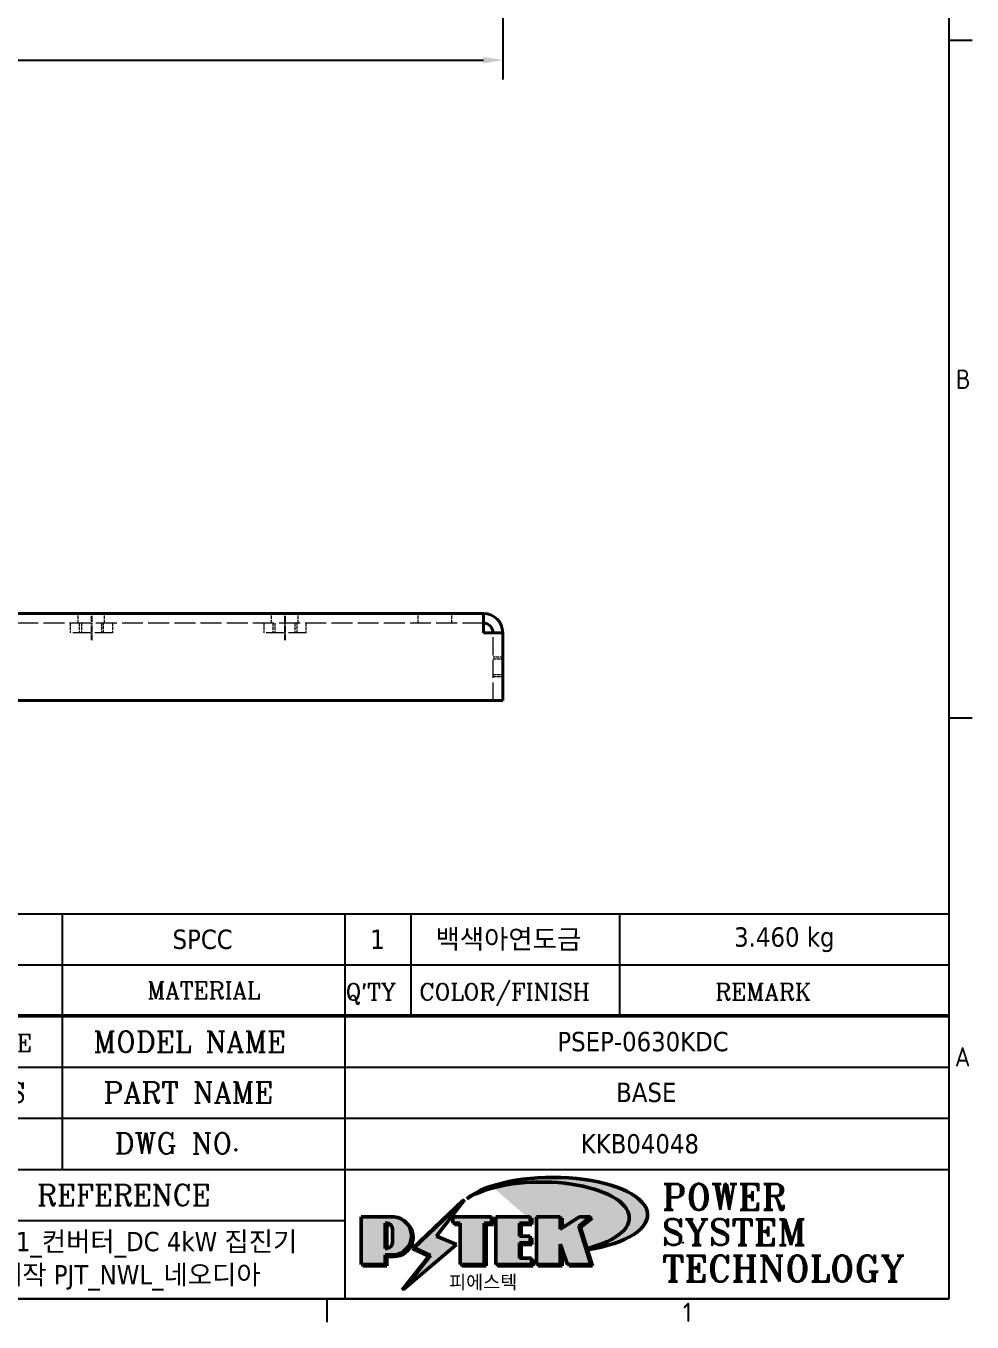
# Model space of a CAD drawing. Header units: millimetres. Extents: x 0 to 1188, y 0 to 840.
# Drawn here: x 977.3 to 1172.8, y 15.2 to 282.9 of the extents above; entities that cross this region are included whole.
import ezdxf
from ezdxf.enums import TextEntityAlignment as Align

# ---------------------------------------------------------------- set-up
doc = ezdxf.new("R2010")
doc.units = ezdxf.units.MM
doc.header["$LTSCALE"] = 2
doc.linetypes.add('CHAIN', pattern=[0.35429999999999995, 0.2362, -0.0295, 0.0591, -0.0295])
doc.linetypes.add('DASHED', pattern=[0.2067, 0.1654, -0.0413])
doc.layers.get('0').update_dxf_attribs({"color": 3, "lineweight": 25})
for name, color, linetype, lineweight in [('가려진 것(ISO)', 2, 'DASHED', 18), ('가시적인 것(ISO)', 3, 'Continuous', 40), ('경계(ISO)', 7, 'Continuous', 25), ('제목(ISO)', 5, 'Continuous', 50), ('중심선(ISO)', 1, 'Continuous', 25), ('치수(ISO)', 2, 'Continuous', 25), ('해치(ISO)', 7, 'Continuous', 18)]:
    doc.layers.add(name, color=color, linetype=linetype, lineweight=lineweight)
doc.styles.add('HAN_291', font='')
doc.styles.add('HAN_370', font='', dxfattribs={"width": 2})
doc.styles.add('RC_284', font='ROMANC.shx')
doc.styles.add('RC_287', font='ROMANC.shx')
doc.styles.add('RC_292', font='ROMANC.shx')
doc.styles.add('ROMANT_294', font='romant.shx')
doc.styles.add('문자 텍스트_PSTEK_POSCO', font='isocp.shx')
doc.styles.add('치수 텍스트_PSTEK_POSCO', font='isocp.shx')
doc.styles.add('텍스트 스타일198', font='tahoma.ttf')
doc.styles.add('텍스트 스타일333', font='ROMANC.shx', dxfattribs={"width": 0.800000011920929})
doc.styles.get('HAN_291').set_extended_font_data('GulimChe')
doc.styles.get('HAN_370').set_extended_font_data('GulimChe')
doc.dimstyles.new('치수_PSTEK_POSCO', dxfattribs={"dimscale": 2, "dimtxt": 3, "dimasz": 2, "dimexe": 2, "dimexo": 2.5, "dimgap": 1, "dimtad": 1, "dimrnd": 1e-08, "dimdsep": 46, "dimtxsty": '치수 텍스트_PSTEK_POSCO', "dimcen": 0.09, "dimdle": 10, "dimclrd": 7, "dimclre": 7, "dimclrt": 2, "dimadec": 1, "dimazin": 2, "dimtfac": 1, "dimtmove": 0, "dimatfit": 3, "dimfxl": 0, "dimtolj": 1, "dimlwd": -1, "dimlwe": -1, "dimarcsym": 0})

# ---------------------------------------------------------------- blocks, each defined once
blk = doc.blocks.new('경계 Default Border')
at = {"layer": '경계(ISO)'}
for p, q in [((584.0000152587891, 140), (586.3999938964844, 140)), ((584.0000152587891, 70), (586.3999938964844, 70)), ((519.7499847412109, 10), (519.7499847412109, 7.599999904632568))]:
    blk.add_line(p, q, dxfattribs=at)
at = {"layer": '경계(ISO)', "flags": 128}
blk.add_lwpolyline([(10, 10), (10, 410), (584.0000152587891, 410), (584.0000152587891, 10), (10, 10)], dxfattribs=at)
at = {"layer": '경계(ISO)', "color": 2, "char_height": 2.000000029802322, "attachment_point": 7, "style": '문자 텍스트_PSTEK_POSCO'}
for s, insert in [('B', (584.718846771929, 103.9809296629392)), ('A', (584.6096005397006, 33.99523240455892)), ('1', (556.5323774223158, 7.599999970197677))]:
    blk.add_mtext(s, dxfattribs=dict(at, insert=insert))
blk = doc.blocks.new('제목 블록 PSTEK')
for color, points in [(252, [(317.2195697678507, 17.0593801673321), (322.0326348870767, 21.62682475217465), (322.2781991042243, 21.94392121864296), (317.0471853425802, 16.97985676345368), (318.7512090904202, 16.1899260703855), (316.0018030350395, 12.71868385740789), (316.3356552234328, 13.00206718743325), (318.9235935156908, 16.2694494742633)]), (5, [(321.6183518841322, 17.4193704504104), (319.5281351041078, 18.24969419629727), (322.4505835294948, 22.02344462252142), (317.2195697678507, 17.0593801673321), (318.9235935156908, 16.2694494742633), (316.1741874603099, 12.79820726128571)]), (1, [(324.4839107253602, 19.60711530335299), (325.2419748254881, 19.60711530335299), (325.2419748254881, 20.25857663940324), (321.2266040451076, 20.25857663940324), (321.2266040451076, 19.60711530335299), (321.9846681452406, 19.60711530335299), (321.9846681452406, 15.3430047401139), (324.4839107253602, 15.3430047401139)]), (252, [(324.6615819988275, 19.45905590879572), (325.4196460989604, 19.45905590879572), (325.4196460989604, 20.11051724484596), (325.2419748254881, 20.11051724484596), (325.2419748254881, 19.60711530335299), (324.4839107253602, 19.60711530335299), (324.4839107253602, 15.3430047401139), (322.1623394187076, 15.3430047401139), (322.1623394187076, 15.19494534555726), (324.6615819988275, 15.19494534555726)]), (1, [(329.2277337269622, 20.25857663940324), (325.65654113025, 20.25857663940324), (325.65654113025, 15.3430047401139), (329.3580259941756, 15.3430047401139), (329.3580259941756, 15.9944660761648), (328.1137701654877, 15.9944660761648), (328.1137701654877, 17.56360607323003), (329.2277337269622, 17.56360607323003), (329.2277337269622, 18.25543873810179), (328.1137701654877, 18.25543873810179), (328.1137701654877, 19.60711530335299), (329.2277337269622, 19.60711530335299)]), (252, [(328.2914414389548, 19.45905590879572), (329.4054050004294, 19.45905590879572), (329.4054050004294, 20.11051724484596), (329.2277337269622, 20.11051724484596), (329.2277337269622, 19.60711530335299), (328.1137701654877, 19.60711530335299), (328.1137701654877, 18.25543873810179), (328.2914414389548, 18.25543873810179)]), (1, [(332.3312149849806, 20.25857663940324), (329.8592894925411, 20.25857663940324), (329.8592894925411, 15.3430047401139), (332.3312149849806, 15.3430047401139), (332.3312149849806, 17.4318630164523), (333.0701931098801, 15.3430047401139), (335.4855464857051, 15.3430047401139), (334.2514536401189, 19.30614745124769), (335.4379594596742, 20.25857663940324), (334.3071782107978, 20.25857663940324), (332.3312149849806, 18.99741471888304)]), (252, [(332.5088862584528, 20.1105172448466), (332.3312149849806, 20.1105172448466), (332.3312149849806, 18.99741471888368), (332.5088862584528, 19.11081371413894)]), (252, [(335.6156307331414, 20.11051724484596), (335.2535118015555, 20.11051724484596), (334.2514536401189, 19.30614745124769), (335.4855464857051, 15.3430047401139), (333.1954852176545, 15.3430047401139), (333.2478643833523, 15.19494534555726), (335.6632177591723, 15.19494534555726), (334.4291249135862, 19.15808805669106)]), (252, [(321.9846681452406, 19.60711530335299), (321.4042753185749, 19.60711530335299), (321.4042753185749, 19.45905590879572), (321.9846681452406, 19.45905590879572)]), (252, [(328.2914414389548, 17.41554667867274), (329.4054050004294, 17.41554667867274), (329.4054050004294, 18.10737934354514), (329.2277337269622, 18.10737934354514), (329.2277337269622, 17.56360607323003), (328.1137701654877, 17.56360607323003), (328.1137701654877, 15.9944660761648), (328.2914414389548, 15.9944660761648)]), (252, [(332.5088862584528, 16.92964231796647), (332.3312149849806, 17.43186301645164), (332.3312149849806, 15.3430047401139), (330.0369607660135, 15.3430047401139), (330.0369607660135, 15.19494534555726), (332.5088862584528, 15.19494534555726)]), (252, [(329.5356972676428, 15.8464066816075), (329.3580259941756, 15.8464066816075), (329.3580259941756, 15.3430047401139), (325.8342124037171, 15.3430047401139), (325.8342124037171, 15.19494534555726), (329.5356972676428, 15.19494534555726)])]:
    blk.add_hatch(color=color).paths.add_polyline_path(points)
h = blk.add_hatch(color=1)
edge = h.paths.add_edge_path(flags=0)
edge.add_line((314.2242174273352, 19.60711530335299), (314.2242174273352, 17.00126995915134))
edge.add_line((314.2242174273352, 17.00126995915134), (314.3485873187598, 17.00126995915134))
edge.add_arc((314.3485873187598, 17.6527312952023), 0.6514613360509371, 270, 360)
edge.add_line((315.0000486548106, 17.6527312952023), (315.0000486548106, 18.95565396730211))
edge.add_arc((314.3485873187598, 18.95565396730212), 0.6514613360508712, 0, 90)
edge.add_line((314.3485873187598, 19.60711530335299), (314.2242174273352, 19.60711530335299))
edge = h.paths.add_edge_path()
edge.add_arc((314.9847713324306, 18.28938669179658), 1.969189947606664, 269.9999999999959, 450)
edge.add_line((314.9847713324306, 20.25857663940318), (311.7664314776902, 20.25857663940324))
edge.add_line((311.7664314776902, 20.25857663940324), (311.7664314776902, 15.3430047401139))
edge.add_line((311.7664314776902, 15.3430047401139), (314.2242174273352, 15.3430047401139))
edge.add_line((314.2242174273352, 15.3430047401139), (314.2242174273352, 16.32019674418991))
edge.add_line((314.2242174273352, 16.32019674418991), (314.9847713324307, 16.32019674418991))
h = blk.add_hatch(color=252)
edge = h.paths.add_edge_path()
edge.add_arc((314.9847713324309, 18.28938669179657), 1.969189947606666, 270, 406.8278729790604)
edge.add_arc((315.1624426058984, 18.1413272972396), 1.969189947606962, -90, 53.560984836317004, ccw=False)
edge.add_line((315.1624426058984, 16.17213734963263), (314.4018887008024, 16.17213734963263))
edge.add_line((314.4018887008024, 16.17213734963263), (314.4018887008024, 15.19494534555726))
edge.add_line((314.4018887008024, 15.19494534555726), (311.9441027511573, 15.19494534555726))
edge.add_line((311.9441027511573, 15.19494534555726), (311.9441027511573, 15.3430047401139))
edge.add_line((311.9441027511573, 15.3430047401139), (314.2242174273352, 15.3430047401139))
edge.add_line((314.2242174273352, 15.3430047401139), (314.2242174273352, 16.32019674418991))
edge.add_line((314.2242174273352, 16.32019674418991), (314.9847713324309, 16.32019674418991))
h = blk.add_hatch(color=252)
edge = h.paths.add_edge_path()
edge.add_line((314.4018887008024, 19.45905590879572), (314.5262585922315, 19.45905590879572))
edge.add_arc((314.5262585922314, 18.80759457274939), 0.6514613360463194, 60.4189348879147, 90.00000000000318, ccw=False)
edge.add_arc((314.3485873187602, 18.95565396730057), 0.6514613360524251, 39.96992292766206, 90.00000000009999)
edge.add_line((314.3485873187591, 19.60711530335307), (314.2242174273352, 19.60711530335298))
edge.add_line((314.2242174273352, 19.60711530335299), (314.2242174273352, 17.00126995915134))
edge.add_line((314.2242174273352, 17.00126995915134), (314.3485873187591, 17.00126995915134))
edge.add_arc((314.3485873187568, 17.652731295233), 0.6514613360816299, 270.0000000002, 274.6930825552478)
edge.add_line((314.4018887008024, 17.0034541317032), (314.4018887008024, 19.45905590879572))
at = {"layer": '해치(ISO)', "true_color": 0x27d1fc}
h = blk.add_hatch(color=140, dxfattribs=at)
edge = h.paths.add_edge_path()
edge.add_ellipse((330.3660919371412, 20.15576403068321), major_axis=(9.100907360794343, 0), ratio=0.4069904968023172, start_angle=301.3098473703837, end_angle=507.7436900681698)
edge.add_ellipse((331.5340919371412, 20.4634168429492), major_axis=(-9.82350664112931, 0), ratio=0.3942600559756514, start_angle=111.51207141178469, end_angle=334.47025347086895, ccw=False)
edge.add_line((335.1363447531188, 16.8601935978785), (335.0955236905705, 16.99119398620872))
at = {"color": 180}
for p, q in [((182.475792979055, 11.79100474011392), (182.4757929790549, 51.56524660363496)), ((182.4757929790549, 51.56524660363496), (372.4757929537551, 51.56524660363496)), ((189.2651435055721, 51.56524660363496), (189.2651435055722, 41.00524660363494)), ((215.2152739891528, 41.00524660363494), (215.2152739891528, 51.56524660363496)), ((280.8758854511282, 51.56524660363496), (280.8758854511282, 41.00524660363494)), ((310.0881549537552, 51.56524660363496), (310.0881549537553, 41.00524660363494)), ((316.9044520275131, 51.56524660363496), (316.9044520275127, 41.00524660363494)), ((338.4566026226726, 51.56524660363496), (338.4566026226727, 41.00524660363494)), ((372.4757929537551, 51.56524660363496), (372.4757929537551, 11.79100474011389)), ((182.475792979055, 46.2852466036349), (372.4757929537551, 46.28524660363492)), ((182.475792979055, 41.00524660363493), (206.451475290024, 41.00524660363493)), ((222.9401812389276, 11.79100474011392), (222.9401812389276, 41.00524660363494)), ((239.4288871878316, 11.79100474011392), (239.4288871878316, 41.00524660363494)), ((255.9175931367356, 11.79100474011392), (255.9175931367356, 41.00524660363494)), ((268.6918866058747, 41.00524660363494), (268.6918866058747, 30.44524660363498)), ((280.8758854511282, 41.00524660363494), (280.8758854511282, 25.16524660363502)), ((310.088154953755, 41.00524660363494), (310.088154953755, 11.79100474011392)), ((182.475792979055, 35.72524660363497), (206.451475290024, 35.72524660363497)), ((198.8621818849491, 12.02524660363491), (198.8621818849491, 35.72524660363497)), ((206.451475290024, 35.72524660363497), (372.4757929537551, 35.72524660363497)), ((182.475792979055, 31.77524660363492), (206.451475290024, 31.77524660363492)), ((255.917593136736, 30.44524660363498), (372.4757929537552, 30.44524660363501)), ((182.475792979055, 27.82524660363487), (206.451475290024, 27.82524660363487)), ((255.9175931367359, 25.16524660363502), (372.4757929537552, 25.165246603635)), ((268.6918866058744, 25.16524660363502), (268.6918866058744, 11.79100474011392)), ((182.475792979055, 23.87524660363505), (206.451475290024, 23.87524660363505)), ((182.475792979055, 19.92524660363478), (206.451475290024, 19.92524660363478)), ((255.9175931367359, 19.88524660363481), (310.0881549537553, 19.88524660363481)), ((206.451475290024, 16.74100474011396), (255.9175931367359, 16.74100474011396)), ((182.475792979055, 15.97524660363496), (206.451475290024, 15.97524660363496)), ((182.475792979055, 11.79100474011392), (372.4757929537551, 11.79100474011389))]:
    blk.add_line(p, q, dxfattribs=at)
at = {"color": 7, "lineweight": 50}
for p, q in [((206.4514752900237, 11.79100474011392), (206.4514752900237, 41.00524660363494)), ((206.451475290024, 41.00524660363494), (372.4757929537551, 41.00524660363496))]:
    blk.add_line(p, q, dxfattribs=at)
at = {"color": 7}
for p, q in [((322.2781991042243, 21.94392121864296), (317.0471853425802, 16.97985676345368)), ((322.4505835294948, 22.02344462252142), (317.2195697678507, 17.0593801673321)), ((317.2195697678507, 17.0593801673321), (322.0326348870767, 21.62682475217465)), ((319.5281351041078, 18.24969419629727), (322.4505835294948, 22.02344462252142)), ((322.0326348870767, 21.62682475217465), (322.2781991042243, 21.94392121864296)), ((311.7664314776902, 20.25900474011391), (311.7664314776902, 15.34300474011391)), ((314.9847713324309, 20.25857663940324), (311.7664314776902, 20.25857663940324)), ((314.9847713324309, 20.25857663940324), (311.7664314776902, 20.25857663940324)), ((311.7664314776902, 20.25857663940324), (311.7664314776902, 15.3430047401139)), ((325.2419748254881, 20.25857663940324), (321.2266040451076, 20.25857663940324)), ((321.2266040451076, 20.25857663940324), (321.2266040451076, 19.60711530335299)), ((325.2419748254881, 20.25857663940324), (321.2266040451076, 20.25857663940324)), ((321.2266040451076, 20.25857663940324), (321.2266040451076, 19.60711530335299)), ((325.2419748254881, 19.60711530335299), (325.2419748254881, 20.25857663940324)), ((325.2419748254881, 19.60711530335299), (325.2419748254881, 20.25857663940324)), ((325.4196460989604, 20.11051724484596), (325.2419748254881, 20.11051724484596)), ((325.2419748254881, 20.11051724484596), (325.2419748254881, 19.60711530335299)), ((325.4196460989604, 19.45905590879572), (325.4196460989604, 20.11051724484596)), ((329.2277337269622, 20.25857663940324), (325.65654113025, 20.25857663940324)), ((325.65654113025, 20.25857663940324), (325.65654113025, 15.3430047401139)), ((325.65654113025, 20.25857663940324), (325.65654113025, 15.3430047401139)), ((329.2277337269622, 20.25857663940324), (325.65654113025, 20.25857663940324)), ((329.2277337269622, 19.60711530335299), (329.2277337269622, 20.25857663940324)), ((329.2277337269622, 19.60711530335299), (329.2277337269622, 20.25857663940324)), ((329.4054050004294, 20.11051724484596), (329.2277337269622, 20.11051724484596)), ((329.2277337269622, 20.11051724484596), (329.2277337269622, 19.60711530335299)), ((329.4054050004294, 19.45905590879572), (329.4054050004294, 20.11051724484596)), ((332.3312149849806, 20.25857663940324), (329.8592894925411, 20.25857663940324)), ((329.8592894925411, 20.25857663940324), (329.8592894925411, 15.3430047401139)), ((329.8592894925411, 20.25857663940324), (329.8592894925411, 15.3430047401139)), ((332.3312149849806, 20.25857663940324), (329.8592894925411, 20.25857663940324)), ((334.3071782107978, 20.25857663940324), (332.3312149849806, 18.99741471888304)), ((332.3312149849806, 18.99741471888304), (332.3312149849806, 20.25857663940324)), ((334.3071782107978, 20.25857663940324), (332.3312149849806, 18.99741471888304)), ((332.3312149849806, 18.99741471888304), (332.3312149849806, 20.25857663940324)), ((332.5088862584528, 20.1105172448466), (332.3312149849806, 20.1105172448466)), ((332.3312149849806, 20.1105172448466), (332.3312149849806, 18.99741471888368)), ((332.5088862584528, 19.11081371413894), (332.5088862584528, 20.1105172448466)), ((334.2514536401189, 19.30614745124769), (335.4379594596742, 20.25857663940324)), ((334.2514536401189, 19.30614745124769), (335.4379594596742, 20.25857663940324)), ((335.2535118015555, 20.11051724484596), (334.2514536401189, 19.30614745124769)), ((335.4379594596742, 20.25857663940324), (334.3071782107978, 20.25857663940324)), ((335.4379594596742, 20.25857663940324), (334.3071782107978, 20.25857663940324)), ((334.4291249135862, 19.15808805669104), (335.6156307331414, 20.11051724484596)), ((335.6156307331414, 20.11051724484596), (335.2535118015555, 20.11051724484596)), ((314.2242174273352, 17.00126995915134), (314.2242174273352, 19.60711530335299)), ((314.2242174273352, 19.60711530335299), (314.3485873187591, 19.60711530335299)), ((314.3485873187591, 19.60711530335299), (314.2242174273352, 19.60711530335299)), ((314.2242174273352, 19.60711530335299), (314.2242174273352, 17.00126995915134)), ((314.2242174273352, 17.00126995915134), (314.2242174273352, 19.60711530335299)), ((314.2242174273352, 19.60711530335299), (314.3485873187591, 19.60711530335299)), ((314.4018887008024, 19.45905590879572), (314.5262585922314, 19.45905590879572)), ((314.4018887008024, 17.0034541317032), (314.4018887008024, 19.45905590879572)), ((315.0000486548106, 18.95565396730275), (315.0000486548106, 17.65273129520161)), ((315.0000486548106, 18.95565396730275), (315.0000486548106, 17.65273129520161)), ((321.2266040451076, 19.60711530335299), (321.9846681452406, 19.60711530335299)), ((321.2266040451076, 19.60711530335299), (321.9846681452406, 19.60711530335299)), ((321.4042753185749, 19.60711530335299), (321.4042753185749, 19.45905590879572)), ((321.9846681452406, 19.60711530335299), (321.4042753185749, 19.60711530335299)), ((321.4042753185749, 19.45905590879572), (321.9846681452406, 19.45905590879572)), ((321.9846681452406, 19.60711530335299), (321.9846681452406, 15.3430047401139)), ((321.9846681452406, 19.45905590879572), (321.9846681452406, 19.60711530335299)), ((321.9846681452406, 19.60711530335299), (321.9846681452406, 15.3430047401139)), ((324.4839107253602, 19.60711530335299), (325.2419748254881, 19.60711530335299)), ((324.4839107253602, 15.3430047401139), (324.4839107253602, 19.60711530335299)), ((325.2419748254881, 19.60711530335299), (324.4839107253602, 19.60711530335299)), ((324.4839107253602, 19.60711530335299), (324.4839107253602, 15.3430047401139)), ((324.4839107253602, 19.60711530335299), (325.2419748254881, 19.60711530335299)), ((324.4839107253602, 15.3430047401139), (324.4839107253602, 19.60711530335299)), ((324.6615819988275, 19.45905590879572), (325.4196460989604, 19.45905590879572)), ((324.6615819988275, 15.19494534555726), (324.6615819988275, 19.45905590879572)), ((328.1137701654877, 18.25543873810179), (328.1137701654877, 19.60711530335299)), ((328.1137701654877, 19.60711530335299), (329.2277337269622, 19.60711530335299)), ((329.2277337269622, 19.60711530335299), (328.1137701654877, 19.60711530335299)), ((328.1137701654877, 19.60711530335299), (328.1137701654877, 18.25543873810179)), ((328.1137701654877, 18.25543873810179), (328.1137701654877, 19.60711530335299)), ((328.1137701654877, 19.60711530335299), (329.2277337269622, 19.60711530335299)), ((328.2914414389548, 18.25543873810179), (328.2914414389548, 19.45905590879572)), ((328.2914414389548, 19.45905590879572), (329.4054050004294, 19.45905590879572)), ((332.3312149849806, 18.99741471888368), (332.5088862584528, 19.11081371413894)), ((335.4855464857051, 15.3430047401139), (334.2514536401189, 19.30614745124769)), ((334.2514536401189, 19.30614745124769), (335.4855464857051, 15.3430047401139)), ((335.4855464857051, 15.3430047401139), (334.2514536401189, 19.30614745124769)), ((335.6632177591723, 15.19494534555726), (334.4291249135862, 19.15808805669104)), ((316.1741874603099, 12.79820726128571), (321.6183518841322, 17.4193704504104)), ((321.6183518841322, 17.4193704504104), (319.5281351041078, 18.24969419629727)), ((329.2277337269622, 18.25543873810179), (328.1137701654877, 18.25543873810179)), ((328.1137701654877, 18.25543873810179), (328.2914414389548, 18.25543873810179)), ((329.2277337269622, 18.25543873810179), (328.1137701654877, 18.25543873810179)), ((328.1137701654877, 17.56360607323003), (329.2277337269622, 17.56360607323003)), ((328.1137701654877, 15.9944660761648), (328.1137701654877, 17.56360607323003)), ((329.2277337269622, 17.56360607323003), (328.1137701654877, 17.56360607323003)), ((328.1137701654877, 17.56360607323003), (328.1137701654877, 15.9944660761648)), ((328.1137701654877, 17.56360607323003), (329.2277337269622, 17.56360607323003)), ((328.1137701654877, 15.9944660761648), (328.1137701654877, 17.56360607323003)), ((328.2914414389548, 15.9944660761648), (328.2914414389548, 17.41554667867274)), ((328.2914414389548, 17.41554667867274), (329.4054050004294, 17.41554667867274)), ((329.2277337269622, 17.56360607323003), (329.2277337269622, 18.25543873810179)), ((329.2277337269622, 17.56360607323003), (329.2277337269622, 18.25543873810179)), ((329.4054050004294, 18.10737934354514), (329.2277337269622, 18.10737934354514)), ((329.2277337269622, 18.10737934354514), (329.2277337269622, 17.56360607323003)), ((329.4054050004294, 17.41554667867274), (329.4054050004294, 18.10737934354514)), ((332.3312149849806, 17.4318630164523), (333.0701931098801, 15.3430047401139)), ((332.3312149849806, 15.3430047401139), (332.3312149849806, 17.4318630164523)), ((332.5088862584528, 16.92964231796647), (332.3312149849806, 17.43186301645164)), ((332.3312149849806, 17.43186301645164), (332.3312149849806, 15.3430047401139)), ((332.3312149849806, 17.4318630164523), (333.0701931098801, 15.3430047401139)), ((332.3312149849806, 15.3430047401139), (332.3312149849806, 17.4318630164523)), ((345.0447381189468, 17.50375595811051), (344.9867755289346, 17.689895936919)), ((314.3485873187591, 17.00126995915134), (314.2242174273352, 17.00126995915134)), ((314.2242174273352, 17.00126995915134), (314.3485873187591, 17.00126995915134)), ((314.3485873187591, 17.00126995915134), (314.2242174273352, 17.00126995915134)), ((314.2242174273352, 16.32019674418991), (314.9847713324309, 16.32019674418991)), ((314.2242174273352, 15.3430047401139), (314.2242174273352, 16.32019674418991)), ((314.9847713324309, 16.32019674418991), (314.2242174273352, 16.32019674418991)), ((314.2242174273352, 16.32019674418991), (314.2242174273352, 15.3430047401139)), ((314.2242174273352, 16.32019674418991), (314.9847713324309, 16.32019674418991)), ((314.2242174273352, 15.3430047401139), (314.2242174273352, 16.32019674418991)), ((314.4018887008024, 16.17213734963263), (315.162442605898, 16.17213734963263)), ((314.4018887008024, 15.19494534555726), (314.4018887008024, 16.17213734963263)), ((318.7512090904202, 16.1899260703855), (316.0018030350395, 12.71868385740789)), ((318.9235935156908, 16.2694494742633), (316.1741874603099, 12.79820726128571)), ((316.3356552234328, 13.00206718743325), (318.9235935156908, 16.2694494742633)), ((317.0471853425802, 16.97985676345368), (318.7512090904202, 16.1899260703855)), ((318.9235935156908, 16.2694494742633), (317.2195697678507, 17.0593801673321)), ((317.2195697678507, 17.0593801673321), (318.9235935156908, 16.2694494742633)), ((332.5088862584528, 15.19494534555726), (332.5088862584528, 16.92964231796647)), ((311.7664314776902, 15.3430047401139), (314.2242174273352, 15.3430047401139)), ((311.7664314776902, 15.3430047401139), (314.2242174273352, 15.3430047401139)), ((314.2242174273352, 15.3430047401139), (311.9441027511573, 15.3430047401139)), ((311.9441027511573, 15.3430047401139), (311.9441027511573, 15.19494534555726)), ((311.9441027511573, 15.19494534555726), (314.4018887008024, 15.19494534555726)), ((321.9846681452406, 15.3430047401139), (324.4839107253602, 15.3430047401139)), ((321.9846681452406, 15.3430047401139), (324.4839107253602, 15.3430047401139)), ((324.4839107253602, 15.3430047401139), (322.1623394187076, 15.3430047401139)), ((322.1623394187076, 15.3430047401139), (322.1623394187076, 15.19494534555726)), ((322.1623394187076, 15.19494534555726), (324.6615819988275, 15.19494534555726)), ((325.65654113025, 15.3430047401139), (329.3580259941756, 15.3430047401139)), ((325.65654113025, 15.3430047401139), (329.3580259941756, 15.3430047401139)), ((329.3580259941756, 15.3430047401139), (325.8342124037171, 15.3430047401139)), ((325.8342124037171, 15.3430047401139), (325.8342124037171, 15.19494534555726)), ((325.8342124037171, 15.19494534555726), (329.5356972676428, 15.19494534555726)), ((329.3580259941756, 15.9944660761648), (328.1137701654877, 15.9944660761648)), ((328.1137701654877, 15.9944660761648), (328.2914414389548, 15.9944660761648)), ((329.3580259941756, 15.9944660761648), (328.1137701654877, 15.9944660761648)), ((329.3580259941756, 15.3430047401139), (329.3580259941756, 15.9944660761648)), ((329.3580259941756, 15.3430047401139), (329.3580259941756, 15.9944660761648)), ((329.5356972676428, 15.8464066816075), (329.3580259941756, 15.8464066816075)), ((329.3580259941756, 15.8464066816075), (329.3580259941756, 15.3430047401139)), ((329.5356972676428, 15.19494534555726), (329.5356972676428, 15.8464066816075)), ((329.8592894925411, 15.3430047401139), (332.3312149849806, 15.3430047401139)), ((329.8592894925411, 15.3430047401139), (332.3312149849806, 15.3430047401139)), ((332.3312149849806, 15.3430047401139), (330.0369607660135, 15.3430047401139)), ((330.0369607660135, 15.3430047401139), (330.0369607660135, 15.19494534555726)), ((330.0369607660135, 15.19494534555726), (332.5088862584528, 15.19494534555726)), ((333.0701931098801, 15.3430047401139), (335.4855464857051, 15.3430047401139)), ((333.0701931098801, 15.3430047401139), (335.4855464857051, 15.3430047401139)), ((335.4855464857051, 15.3430047401139), (333.1954852176545, 15.3430047401139)), ((333.1954852176545, 15.3430047401139), (333.2478643833523, 15.19494534555726)), ((333.2478643833523, 15.19494534555726), (335.6632177591723, 15.19494534555726)), ((316.0018030350395, 12.71868385740789), (316.3356552234328, 13.00206718743325))]:
    blk.add_line(p, q, dxfattribs=at)
at = {"color": 5}
for p, q in [((322.4505835294948, 22.02344462252142), (317.2195697678507, 17.0593801673321)), ((319.5281351041078, 18.24969419629727), (322.4505835294948, 22.02344462252142)), ((316.1741874603099, 12.79820726128571), (321.6183518841322, 17.4193704504104)), ((321.6183518841322, 17.4193704504104), (319.5281351041078, 18.24969419629727)), ((318.9235935156908, 16.2694494742633), (316.1741874603099, 12.79820726128571)), ((317.2195697678507, 17.0593801673321), (318.9235935156908, 16.2694494742633))]:
    blk.add_line(p, q, dxfattribs=at)
at = {"color": 1}
for p, q in [((314.9847713324309, 20.25857663940324), (311.7664314776902, 20.25857663940324)), ((311.7664314776902, 20.25857663940324), (311.7664314776902, 15.3430047401139)), ((325.2419748254881, 20.25857663940324), (321.2266040451076, 20.25857663940324)), ((321.2266040451076, 20.25857663940324), (321.2266040451076, 19.60711530335299)), ((325.2419748254881, 19.60711530335299), (325.2419748254881, 20.25857663940324)), ((329.2277337269622, 20.25857663940324), (325.65654113025, 20.25857663940324)), ((325.65654113025, 20.25857663940324), (325.65654113025, 15.3430047401139)), ((329.2277337269622, 19.60711530335299), (329.2277337269622, 20.25857663940324)), ((332.3312149849806, 20.25857663940324), (329.8592894925411, 20.25857663940324)), ((329.8592894925411, 20.25857663940324), (329.8592894925411, 15.3430047401139)), ((334.3071782107978, 20.25857663940324), (332.3312149849806, 18.99741471888304)), ((332.3312149849806, 18.99741471888304), (332.3312149849806, 20.25857663940324)), ((334.2514536401189, 19.30614745124769), (335.4379594596742, 20.25857663940324)), ((335.4379594596742, 20.25857663940324), (334.3071782107978, 20.25857663940324)), ((314.2242174273352, 17.00126995915134), (314.2242174273352, 19.60711530335299)), ((314.2242174273352, 19.60711530335299), (314.3485873187591, 19.60711530335299)), ((315.0000486548106, 18.95565396730275), (315.0000486548106, 17.65273129520161)), ((321.2266040451076, 19.60711530335299), (321.9846681452406, 19.60711530335299)), ((321.9846681452406, 19.60711530335299), (321.9846681452406, 15.3430047401139)), ((324.4839107253602, 19.60711530335299), (325.2419748254881, 19.60711530335299)), ((324.4839107253602, 15.3430047401139), (324.4839107253602, 19.60711530335299)), ((328.1137701654877, 18.25543873810179), (328.1137701654877, 19.60711530335299)), ((328.1137701654877, 19.60711530335299), (329.2277337269622, 19.60711530335299)), ((335.4855464857051, 15.3430047401139), (334.2514536401189, 19.30614745124769)), ((329.2277337269622, 18.25543873810179), (328.1137701654877, 18.25543873810179)), ((328.1137701654877, 17.56360607323003), (329.2277337269622, 17.56360607323003)), ((328.1137701654877, 15.9944660761648), (328.1137701654877, 17.56360607323003)), ((329.2277337269622, 17.56360607323003), (329.2277337269622, 18.25543873810179)), ((332.3312149849806, 17.4318630164523), (333.0701931098801, 15.3430047401139)), ((332.3312149849806, 15.3430047401139), (332.3312149849806, 17.4318630164523)), ((314.3485873187591, 17.00126995915134), (314.2242174273352, 17.00126995915134)), ((314.2242174273352, 16.32019674418991), (314.9847713324309, 16.32019674418991)), ((314.2242174273352, 15.3430047401139), (314.2242174273352, 16.32019674418991)), ((311.7664314776902, 15.3430047401139), (314.2242174273352, 15.3430047401139)), ((321.9846681452406, 15.3430047401139), (324.4839107253602, 15.3430047401139)), ((325.65654113025, 15.3430047401139), (329.3580259941756, 15.3430047401139)), ((329.3580259941756, 15.9944660761648), (328.1137701654877, 15.9944660761648)), ((329.3580259941756, 15.3430047401139), (329.3580259941756, 15.9944660761648)), ((329.8592894925411, 15.3430047401139), (332.3312149849806, 15.3430047401139)), ((333.0701931098801, 15.3430047401139), (335.4855464857051, 15.3430047401139))]:
    blk.add_line(p, q, dxfattribs=at)
at = {"color": 7}
for centre, radius, start, end in [((314.9847713324309, 18.28938669179658), 1.969189947606665, 270, 90), ((314.9847713324309, 18.28938669179658), 1.969189947606665, 270, 90), ((314.3485873187598, 18.95565396730211), 0.6514613360508712, 0, 90), ((314.3485873187602, 18.95565396730057), 0.6514613360524251, 39.96992292766117, 90), ((314.3485873187598, 18.95565396730212), 0.6514613360508712, 0, 90), ((314.5262585922314, 18.80759457274939), 0.6514613360463193, 60.41893488791137, 90), ((314.9847713324307, 18.2893866917965), 1.969189947606594, 270, 46.82787297909833), ((315.1624426058984, 18.1413272972396), 1.969189947606961, 270, 53.56098483636067), ((314.3485873187597, 17.65273129520228), 0.6514613360509381, 270, 0), ((314.3485873187598, 17.6527312952023), 0.6514613360509381, 270, 0), ((314.3485873187568, 17.652731295233), 0.6514613360816299, 270, 274.6930825552478)]:
    blk.add_arc(centre, radius, start, end, dxfattribs=at)
at = {"color": 1}
for centre, radius, start, end in [((314.9847713324309, 18.28938669179657), 1.969189947606665, 270, 90), ((314.3485873187598, 18.95565396730211), 0.6514613360508712, 0, 90), ((314.3485873187598, 17.6527312952023), 0.6514613360509381, 270, 0)]:
    blk.add_arc(centre, radius, start, end, dxfattribs=at)
at = {"layer": '제목(ISO)', "lineweight": 18}
blk.add_line((182.475792979055, 35.72500474011393), (182.475792979055, 11.79100474011392), dxfattribs=at)
at = {"layer": '제목(ISO)'}
for p, q in [((322.2781991042243, 21.94392121864296), (317.0471853425802, 16.97985676345368)), ((322.4505835294948, 22.02344462252142), (317.2195697678507, 17.0593801673321)), ((317.2195697678507, 17.0593801673321), (322.0326348870767, 21.62682475217465)), ((319.5281351041078, 18.24969419629727), (322.4505835294948, 22.02344462252142)), ((322.0326348870767, 21.62682475217465), (322.2781991042243, 21.94392121864296)), ((314.9847713324306, 20.25857663940324), (311.7664314776902, 20.25857663940324)), ((311.7664314776902, 20.25857663940324), (311.7664314776902, 15.3430047401139)), ((325.2419748254881, 20.25857663940324), (321.2266040451076, 20.25857663940324)), ((321.2266040451076, 20.25857663940324), (321.2266040451076, 19.60711530335299)), ((325.2419748254881, 19.60711530335299), (325.2419748254881, 20.25857663940324)), ((325.4196460989604, 20.11051724484596), (325.2419748254881, 20.11051724484596)), ((325.2419748254881, 20.11051724484596), (325.2419748254881, 19.60711530335299)), ((325.4196460989604, 19.45905590879572), (325.4196460989604, 20.11051724484596)), ((329.2277337269622, 20.25857663940324), (325.65654113025, 20.25857663940324)), ((325.65654113025, 20.25857663940324), (325.65654113025, 15.3430047401139)), ((329.2277337269622, 19.60711530335299), (329.2277337269622, 20.25857663940324)), ((329.4054050004294, 20.11051724484596), (329.2277337269622, 20.11051724484596)), ((329.2277337269622, 20.11051724484596), (329.2277337269622, 19.60711530335299)), ((329.4054050004294, 19.45905590879572), (329.4054050004294, 20.11051724484596)), ((332.3312149849806, 20.25857663940324), (329.8592894925411, 20.25857663940324)), ((329.8592894925411, 20.25857663940324), (329.8592894925411, 15.3430047401139)), ((334.3071782107978, 20.25857663940324), (332.3312149849806, 18.99741471888304)), ((332.3312149849806, 18.99741471888304), (332.3312149849806, 20.25857663940324)), ((332.5088862584528, 20.1105172448466), (332.3312149849806, 20.1105172448466)), ((332.3312149849806, 20.1105172448466), (332.3312149849806, 18.99741471888368)), ((332.5088862584528, 19.11081371413894), (332.5088862584528, 20.1105172448466)), ((334.2514536401189, 19.30614745124769), (335.4379594596742, 20.25857663940324)), ((335.2535118015555, 20.11051724484596), (334.2514536401189, 19.30614745124769)), ((335.4379594596742, 20.25857663940324), (334.3071782107978, 20.25857663940324)), ((334.4291249135862, 19.15808805669106), (335.6156307331414, 20.11051724484596)), ((335.6156307331414, 20.11051724484596), (335.2535118015555, 20.11051724484596)), ((314.2242174273352, 17.00126995915134), (314.2242174273352, 19.60711530335299)), ((314.2242174273352, 19.60711530335299), (314.3485873187598, 19.60711530335299)), ((314.3485873187591, 19.60711530335299), (314.2242174273352, 19.60711530335299)), ((314.2242174273352, 19.60711530335299), (314.2242174273352, 17.00126995915134)), ((314.4018887008024, 19.45905590879572), (314.5262585922314, 19.45905590879572)), ((314.4018887008024, 17.0034541317032), (314.4018887008024, 19.45905590879572)), ((315.0000486548106, 18.95565396730211), (315.0000486548106, 17.6527312952023)), ((321.2266040451076, 19.60711530335299), (321.9846681452406, 19.60711530335299)), ((321.9846681452406, 19.60711530335299), (321.4042753185749, 19.60711530335299)), ((321.4042753185749, 19.60711530335299), (321.4042753185749, 19.45905590879572)), ((321.4042753185749, 19.45905590879572), (321.9846681452406, 19.45905590879572)), ((321.9846681452406, 19.60711530335299), (321.9846681452406, 15.3430047401139)), ((321.9846681452406, 19.45905590879572), (321.9846681452406, 19.60711530335299)), ((324.4839107253602, 19.60711530335299), (325.2419748254881, 19.60711530335299)), ((324.4839107253602, 15.3430047401139), (324.4839107253602, 19.60711530335299)), ((325.2419748254881, 19.60711530335299), (324.4839107253602, 19.60711530335299)), ((324.4839107253602, 19.60711530335299), (324.4839107253602, 15.3430047401139)), ((324.6615819988275, 19.45905590879572), (325.4196460989604, 19.45905590879572)), ((324.6615819988275, 15.19494534555726), (324.6615819988275, 19.45905590879572)), ((328.1137701654877, 18.25543873810179), (328.1137701654877, 19.60711530335299)), ((328.1137701654877, 19.60711530335299), (329.2277337269622, 19.60711530335299)), ((329.2277337269622, 19.60711530335299), (328.1137701654877, 19.60711530335299)), ((328.1137701654877, 19.60711530335299), (328.1137701654877, 18.25543873810179)), ((328.2914414389548, 19.45905590879572), (329.4054050004294, 19.45905590879572)), ((328.2914414389548, 18.25543873810179), (328.2914414389548, 19.45905590879572)), ((332.3312149849806, 18.99741471888368), (332.5088862584528, 19.11081371413894)), ((335.4855464857051, 15.3430047401139), (334.2514536401189, 19.30614745124769)), ((334.2514536401189, 19.30614745124769), (335.4855464857051, 15.3430047401139)), ((335.6632177591723, 15.19494534555726), (334.4291249135862, 19.15808805669106)), ((316.1741874603099, 12.79820726128571), (321.6183518841322, 17.4193704504104)), ((321.6183518841322, 17.4193704504104), (319.5281351041078, 18.24969419629727)), ((329.2277337269622, 18.25543873810179), (328.1137701654877, 18.25543873810179)), ((328.1137701654877, 18.25543873810179), (328.2914414389548, 18.25543873810179)), ((328.1137701654877, 15.9944660761648), (328.1137701654877, 17.56360607323003)), ((328.1137701654877, 17.56360607323003), (329.2277337269622, 17.56360607323003)), ((329.2277337269622, 17.56360607323003), (328.1137701654877, 17.56360607323003)), ((328.1137701654877, 17.56360607323003), (328.1137701654877, 15.9944660761648)), ((328.2914414389548, 17.41554667867274), (329.4054050004294, 17.41554667867274)), ((328.2914414389548, 15.9944660761648), (328.2914414389548, 17.41554667867274)), ((329.2277337269622, 17.56360607323003), (329.2277337269622, 18.25543873810179)), ((329.4054050004294, 18.10737934354514), (329.2277337269622, 18.10737934354514)), ((329.2277337269622, 18.10737934354514), (329.2277337269622, 17.56360607323003)), ((329.4054050004294, 17.41554667867274), (329.4054050004294, 18.10737934354514)), ((332.3312149849806, 15.3430047401139), (332.3312149849806, 17.4318630164523)), ((332.3312149849806, 17.4318630164523), (333.0701931098801, 15.3430047401139)), ((332.5088862584528, 16.92964231796647), (332.3312149849806, 17.43186301645164)), ((332.3312149849806, 17.43186301645164), (332.3312149849806, 15.3430047401139)), ((314.3485873187598, 17.00126995915134), (314.2242174273352, 17.00126995915134)), ((314.2242174273352, 17.00126995915134), (314.3485873187591, 17.00126995915134)), ((314.2242174273352, 15.3430047401139), (314.2242174273352, 16.32019674418991)), ((314.2242174273352, 16.32019674418991), (314.9847713324307, 16.32019674418991)), ((314.9847713324309, 16.32019674418991), (314.2242174273352, 16.32019674418991)), ((314.2242174273352, 16.32019674418991), (314.2242174273352, 15.3430047401139)), ((314.4018887008024, 15.19494534555726), (314.4018887008024, 16.17213734963263)), ((314.4018887008024, 16.17213734963263), (315.1624426058984, 16.17213734963263)), ((318.7512090904202, 16.1899260703855), (316.0018030350395, 12.71868385740789)), ((318.9235935156908, 16.2694494742633), (316.1741874603099, 12.79820726128571)), ((316.3356552234328, 13.00206718743325), (318.9235935156908, 16.2694494742633)), ((317.0471853425802, 16.97985676345368), (318.7512090904202, 16.1899260703855)), ((317.2195697678507, 17.0593801673321), (318.9235935156908, 16.2694494742633)), ((318.9235935156908, 16.2694494742633), (317.2195697678507, 17.0593801673321)), ((332.5088862584528, 15.19494534555726), (332.5088862584528, 16.92964231796647)), ((311.7664314776902, 15.3430047401139), (314.2242174273352, 15.3430047401139)), ((314.2242174273352, 15.3430047401139), (311.9441027511573, 15.3430047401139)), ((311.9441027511573, 15.3430047401139), (311.9441027511573, 15.19494534555726)), ((311.9441027511573, 15.19494534555726), (314.4018887008024, 15.19494534555726)), ((321.9846681452406, 15.3430047401139), (324.4839107253602, 15.3430047401139)), ((324.4839107253602, 15.3430047401139), (322.1623394187076, 15.3430047401139)), ((322.1623394187076, 15.3430047401139), (322.1623394187076, 15.19494534555726)), ((322.1623394187076, 15.19494534555726), (324.6615819988275, 15.19494534555726)), ((325.65654113025, 15.3430047401139), (329.3580259941756, 15.3430047401139)), ((329.3580259941756, 15.3430047401139), (325.8342124037171, 15.3430047401139)), ((325.8342124037171, 15.3430047401139), (325.8342124037171, 15.19494534555726)), ((325.8342124037171, 15.19494534555726), (329.5356972676428, 15.19494534555726)), ((329.3580259941756, 15.9944660761648), (328.1137701654877, 15.9944660761648)), ((328.1137701654877, 15.9944660761648), (328.2914414389548, 15.9944660761648)), ((329.3580259941756, 15.3430047401139), (329.3580259941756, 15.9944660761648)), ((329.5356972676428, 15.8464066816075), (329.3580259941756, 15.8464066816075)), ((329.3580259941756, 15.8464066816075), (329.3580259941756, 15.3430047401139)), ((329.5356972676428, 15.19494534555726), (329.5356972676428, 15.8464066816075)), ((329.8592894925411, 15.3430047401139), (332.3312149849806, 15.3430047401139)), ((332.3312149849806, 15.3430047401139), (330.0369607660135, 15.3430047401139)), ((330.0369607660135, 15.3430047401139), (330.0369607660135, 15.19494534555726)), ((330.0369607660135, 15.19494534555726), (332.5088862584528, 15.19494534555726)), ((333.0701931098801, 15.3430047401139), (335.4855464857051, 15.3430047401139)), ((335.4855464857051, 15.3430047401139), (333.1954852176545, 15.3430047401139)), ((333.1954852176545, 15.3430047401139), (333.2478643833523, 15.19494534555726)), ((333.2478643833523, 15.19494534555726), (335.6632177591723, 15.19494534555726)), ((316.0018030350395, 12.71868385740789), (316.3356552234328, 13.00206718743325))]:
    blk.add_line(p, q, dxfattribs=at)
at = {"layer": '제목(ISO)', "color": 4}
blk.add_line((335.1363447531188, 16.8601935978785), (335.0955236905705, 16.99119398620872), dxfattribs=at)
at = {"layer": '제목(ISO)'}
for centre, radius, start, end in [((314.9847713324306, 18.28938669179658), 1.969189947606664, 46.82787297909431, 90), ((314.3485873187598, 18.95565396730212), 0.6514613360508712, 0, 90), ((314.3485873187602, 18.95565396730057), 0.6514613360524251, 39.96992292766117, 90), ((314.5262585922314, 18.80759457274939), 0.6514613360463193, 60.41893488791137, 90), ((314.9847713324307, 18.2893866917965), 1.969189947606594, 270, 46.82787297909833), ((314.9847713324309, 18.28938669179657), 1.969189947606666, 270, 46.8278729790603), ((315.1624426058984, 18.1413272972396), 1.969189947606962, 270, 53.56098483631701), ((314.3485873187598, 17.6527312952023), 0.6514613360509371, 270, 0), ((314.3485873187568, 17.652731295233), 0.6514613360816299, 270, 274.6930825552478)]:
    blk.add_arc(centre, radius, start, end, dxfattribs=at)
at = {"layer": '제목(ISO)', "color": 4}
for centre, major_axis, ratio, start_param, end_param in [((331.5340919371412, 20.4634168429492), (9.82350664112931, 0), 0.3942600559756514, 5.087845455444478, 8.97919982663645), ((330.3660919371412, 20.15576403068321), (9.100907360794343, 0), 0.4069904968023172, 5.258848905294775, 8.861799147915196)]:
    blk.add_ellipse(centre, major_axis=major_axis, ratio=ratio, start_param=start_param, end_param=end_param, dxfattribs=at)
at = {"color": 2}
for s, height, style, p in [('NO', 1.742399930953979, 'RC_284', (184.135398793432, 42.62317362549192)), ('PART NO', 1.742399930953979, 'RC_284', (195.3359407378685, 42.62317362549192)), ('DESCRIPTION', 1.742399930953979, 'RC_284', (240.4025565652523, 42.62317362549192)), ("Q'TY", 1.742399930953979, 'RC_284', (310.1440786515383, 42.62317362549192)), ('COLOR/FINISH', 1.742399930953979, 'RC_284', (317.7725341324144, 42.62317362549192)), ('REMARK', 1.742399930953979, 'RC_284', (348.346649953877, 42.62317362549192)), (' TOLERANCE', 1.899999976158142, 'RC_287', (184.0872874387979, 37.00893196870329)), ('DRAWN', 1.899999976158142, 'RC_287', (208.9766620976279, 37.00893196870329)), ('CHECKED', 1.899999976158142, 'RC_287', (223.6856844514997, 37.00893196870329)), ('APPROVED', 1.899999976158142, 'RC_287', (239.7795453577791, 37.00893196870329)), ('UNIT', 1.742399930953979, 'RC_284', (259.1652673287452, 37.34317362549218)), ('SCALE', 1.742399930953979, 'RC_284', (270.2934779252897, 37.34317362549218)), ('MODEL NAME', 2.178000062704086, 'RC_292', (284.096330289083, 37.25462520371384)), ('0.08', 2.000000029802322, 'HAN_291', (200.5467345600617, 33.09873600004101)), ('    ~ 6', 2.000000029802322, 'HAN_291', (183.7721304966814, 32.8176515608431)), ('mm', 1.742399930953979, 'RC_284', (259.6505418159997, 32.3543089683787)), ('PART NAME', 2.178000062704086, 'RC_292', (285.1416959765849, 32.03045329421792)), ('0.1', 2.000000029802322, 'HAN_291', (200.5467345600617, 28.98646558742206)), ('  7 ~ 30', 2.000000029802322, 'HAN_291', (183.7721304966814, 28.70538114822415)), (' DWG NO.', 2.178000062704086, 'RC_292', (284.8124284083233, 26.75045329421772)), (' 31 ~ 120', 2.000000029802322, 'HAN_291', (183.7721304966814, 24.82628181916237)), ('0.2', 2.000000029802322, 'HAN_291', (200.5467345600617, 25.10736625836028)), ('121 ~ 300', 2.000000029802322, 'HAN_291', (183.7721304966814, 21.21401206133254)), ('0.4', 2.000000029802322, 'HAN_291', (200.5467345600617, 20.99509650053045)), ('SIZE', 1.742399930953979, 'RC_284', (259.1652673287452, 21.69497768947366)), ('REFERENCE', 2.178000062704086, 'RC_292', (278.2741065029841, 21.43214925458022)), ('301 ~ 600', 2.000000029802322, 'HAN_291', (183.7721304966814, 16.83491273227077)), ('0.6', 2.000000029802322, 'HAN_291', (200.5467345600617, 17.11599717146868)), ('601 ~ 1200', 2.000000029802322, 'HAN_291', (183.6802025156883, 12.84759660881125)), ('0.8', 2.000000029802322, 'HAN_291', (200.6097246063884, 13.05732192299702))]:
    blk.add_text(s, height=height, dxfattribs=dict(at, style=style)).set_placement(p)
at = {"color": 2, "style": 'RC_284'}
blk.add_text('MATERIAL', height=1.742399930953979, dxfattribs=at).set_placement((295.4820202024417, 43.64524660363492), align=Align.MIDDLE_CENTER)
at = {"color": 7, "style": '텍스트 스타일333', "width": 0.7999999523162842}
blk.add_text('N/S', height=2.000000029802322, dxfattribs=at).set_placement((274.7838860285014, 33.08524660363496), align=Align.MIDDLE_CENTER)
at = {"color": 2, "style": '텍스트 스타일333', "width": 0.7999999523162842}
blk.add_text('3rd ANGLE PROJ.', height=2.000000029802322, dxfattribs=at).set_placement((256.8430306642954, 26.76148381654429))
at = {"color": 7, "style": 'ROMANT_294'}
for s, p in [('POWER', (342.82727231297, 20.97115304607566)), ('SYSTEM', (342.82727231297, 17.3284636719184)), ('TECHNOLOGY', (342.82727231297, 13.57194088644453))]:
    blk.add_text(s, height=2.700000107288361, dxfattribs=at).set_placement(p)
at = {"color": 7, "insert": (320.8519732224835, 14.21236326823155), "char_height": 1.400000005960464, "attachment_point": 1, "line_spacing_factor": 0.3319999873638153, "style": 'HAN_370'}
blk.add_mtext('\\fHY견고딕|b0|i0;\\H1.4000;피에스텍', dxfattribs=at)
at = {"layer": '제목(ISO)', "color": 7, "style": '텍스트 스타일198'}
for tag, p in [('부품_번호_001', (195.7843283186424, 47.68004260673702)), ('설명_001', (232.7186612387956, 47.92245856837096)), ('재질_001', (292.2765131236743, 47.92524659519488)), ("3._Q'TY_001", (312.7051684940307, 47.92188863680521)), ('4._COLOR_001', (319.4395155511755, 47.94788311323986)), ('질량\\P3;_001', (350.2952123144242, 48.1643332325385)), ('1._MODEL_NAME_001', (332.0304049806628, 37.36524659519486)), ('제목_001', (338.1058135256113, 32.12134217035067)), ('부품_번호_001', (334.4435685718743, 26.8052465951949)), ('설계자_001', (209.9396160013646, 25.23446884679021)), ('프로젝트_001', (271.5781103856521, 16.70760140974343)), ('시트_크기_001', (260.7896290458918, 14.81730632141838)), ('작성_날짜_001', (207.688440696938, 13.26600473167383)), ('프로젝트_002', (274.2373147712887, 13.28105905531428))]:
    blk.add_attdef(tag, p, '', height=2.000000029802322, dxfattribs=at)
for tag, p in [('점검자', (231.1845342133799, 26.23312567187446)), ('엔지니어링_승인자', (247.673240162284, 26.23312567187446)), ('점검_날짜', (231.1845342133799, 14.26600474011394)), ('엔지니어링_승인_날짜', (247.6732401622839, 14.26600474011394))]:
    blk.add_attdef(tag, text='', height=2.000000029802322, dxfattribs=at).set_placement(p, align=Align.MIDDLE_CENTER)
blk = doc.blocks.new('*D74')
at = {"layer": 'Defpoints', "color": 0, "transparency": 16777216}
for p in [(938.0035250047752, 174.5784726788959), (957.8674005348416, 174.5784726788959), (1071.817400534841, 159.5784726788871)]:
    blk.add_point(p, dxfattribs=at)
at = {"layer": '치수(ISO)', "color": 7, "transparency": 16777216}
for p, q in [((952.8674005348416, 174.5784726788959), (934.0035250047752, 174.5784726788959)), ((938.0035250047752, 163.5784726788871), (938.0035250047752, 170.5784726788959))]:
    blk.add_line(p, q, dxfattribs=at)
for points in [[(937.3368583381085, 170.5784726788959), (938.6701916714418, 170.5784726788959), (938.0035250047752, 174.5784726788959)], [(937.3368583381085, 163.5784726788871), (938.6701916714418, 163.5784726788871), (938.0035250047752, 159.5784726788871)]]:
    blk.add_solid(points, dxfattribs=at)
at = {"layer": '치수(ISO)', "color": 2, "transparency": 16777216, "insert": (933.0035250047752, 164.2542086101775), "char_height": 6, "attachment_point": 4, "rotation": 90, "style": '치수 텍스트_PSTEK_POSCO'}
blk.add_mtext('\\A1;15', dxfattribs=at)
blk = doc.blocks.new('*D81')
at = {"layer": 'Defpoints', "color": 0, "transparency": 16777216}
for p in [(315.8174005349142, 312.3539690937462), (1075.817400534914, 312.3539690937464), (1075.817400534914, 275.8597436685453)]:
    blk.add_point(p, dxfattribs=at)
at = {"layer": '치수(ISO)', "color": 7, "transparency": 16777216}
for p, q in [((315.8174005349142, 307.3539690937462), (315.8174005349142, 271.8597436685453)), ((1075.817400534914, 307.3539690937464), (1075.817400534914, 271.8597436685453)), ((319.8174005349142, 275.8597436685453), (1071.817400534914, 275.8597436685453))]:
    blk.add_line(p, q, dxfattribs=at)
for points in [[(319.8174005349142, 276.5264103352119), (319.8174005349142, 275.1930770018786), (315.8174005349142, 275.8597436685453)], [(1071.817400534914, 276.5264103352119), (1071.817400534914, 275.1930770018786), (1075.817400534914, 275.8597436685453)]]:
    blk.add_solid(points, dxfattribs=at)
at = {"layer": '치수(ISO)', "color": 2, "transparency": 16777216, "insert": (690.4150383301898, 280.8597436685453), "char_height": 6, "attachment_point": 4, "style": '치수 텍스트_PSTEK_POSCO'}
blk.add_mtext('\\A1;760', dxfattribs=at)

msp = doc.modelspace()

# ---------------------------------------------------------------- linework, layer by layer
at = {"layer": '가려진 것(ISO)', "ltscale": 1.904596567153931}
for p, q in [((988.0674005348418, 159.5784726788966), (988.0674005348418, 161.5784726788967)), ((993.5674005348417, 159.5784726788966), (993.5674005348417, 161.5784726788967)), ((1028.067400534842, 159.5784726788966), (1028.067400534842, 161.5784726788967)), ((1033.567400534842, 159.5784726788966), (1033.567400534842, 161.5784726788967)), ((1058.317400534842, 159.5784726788974), (1058.317400534842, 161.5784726788974)), ((1065.317400534841, 159.5784726788974), (1065.317400534841, 161.5784726788974)), ((986.4674005348418, 159.5784726788967), (986.4674005348418, 157.5784726788967)), ((988.3174005348418, 159.5784726788967), (988.3174005348418, 157.5784726788967)), ((988.7504005348419, 159.5784726788967), (988.7504005348419, 157.5784726788967)), ((992.8844005348418, 159.5784726788967), (992.8844005348418, 157.5784726788967)), ((993.3174005348418, 157.5784726788967), (993.3174005348418, 159.5784726788967)), ((995.1674005348417, 159.5784726788967), (995.1674005348417, 157.5784726788967)), ((1026.467400534842, 159.5784726788967), (1026.467400534842, 157.5784726788967)), ((1028.317400534842, 159.5784726788967), (1028.317400534842, 157.5784726788967)), ((1028.750400534842, 159.5784726788967), (1028.750400534842, 157.5784726788967)), ((1032.884400534842, 159.5784726788967), (1032.884400534842, 157.5784726788967)), ((1033.317400534842, 157.5784726788967), (1033.317400534842, 159.5784726788967)), ((1035.167400534842, 159.5784726788967), (1035.167400534842, 157.5784726788967)), ((1075.817400534842, 152.5784726788975), (1073.817400534842, 152.5784726788975)), ((1073.817400534842, 152.1994726788975), (1075.817400534842, 152.1994726788975)), ((1073.817400534842, 148.9574726788975), (1075.817400534842, 148.9574726788975)), ((1073.817400534842, 148.5784726788975), (1075.817400534842, 148.5784726788975))]:
    msp.add_line(p, q, dxfattribs=at)
at = {"layer": '가려진 것(ISO)', "ltscale": 13.08677291870117}
msp.add_line((1071.817400534842, 159.5784726788871), (319.8174005348417, 159.5784726788869), dxfattribs=at)
at = {"layer": '가려진 것(ISO)', "ltscale": 11.01913261413574}
for p, q in [((995.1674005348418, 157.5784726788967), (986.4674005348418, 157.5784726788967)), ((1035.167400534842, 157.5784726788967), (1026.467400534842, 157.5784726788967))]:
    msp.add_line(p, q, dxfattribs=at)
at = {"layer": '가려진 것(ISO)', "ltscale": 11.28850173950195}
msp.add_line((1073.817400534842, 143.5784726788871), (1073.817400534841, 157.5784726788871), dxfattribs=at)
at = {"layer": '가시적인 것(ISO)'}
for p, q in [((319.8174005348417, 161.5784726788869), (1071.817400534842, 161.5784726788871)), ((1071.817400534842, 161.5784726788871), (1071.817400534842, 157.5784726788859)), ((1075.817400534842, 157.5784726788859), (1071.817400534842, 157.5784726788859)), ((1075.817400534842, 143.5784726788859), (1075.817400534842, 157.5784726788859)), ((1075.817400534842, 143.5784726788859), (315.8174005348417, 143.5784726788857))]:
    msp.add_line(p, q, dxfattribs=at)
for centre, radius in [((1071.817400534842, 157.5784726788871), 4.000000000000057), ((1071.817400534841, 157.578472678887), 2.000000000000099)]:
    msp.add_arc(centre, radius, 0, 90, dxfattribs=at)
at = {"layer": '중심선(ISO)', "linetype": 'CHAIN', "ltscale": 2.777918577194214}
for p, q in [((990.8174005348417, 161.0784726788967), (990.8174005348417, 156.0784726788967)), ((1030.817400534842, 161.0784726788967), (1030.817400534842, 156.0784726788967))]:
    msp.add_line(p, q, dxfattribs=at)

# ---------------------------------------------------------------- block references
at = {"xscale": 2, "yscale": 2, "zscale": 2}
msp.add_blockref('경계 Default Border', (0, 0), dxfattribs=at)
ref = msp.add_blockref('제목 블록 PSTEK', (423.0484140924897, -3.58200948022779), dxfattribs=dict(xscale=2, yscale=2, zscale=2))
ref.add_attrib('설계자_001', 'HKWAG', (842.9276460952188, 46.88692821335263), dxfattribs={"layer": '제목(ISO)', "color": 7, "height": 4.000000059604645, "style": '텍스트 스타일198'})
ref.add_attrib('프로젝트_001', '2021_컨버터_DC 4kW 집진기', (966.2046348637937, 29.83319333925908), dxfattribs={"layer": '제목(ISO)', "color": 7, "height": 4.000000059604645, "style": '텍스트 스타일198'})
ref.add_attrib('4._COLOR_001', '백색아연도금', (1061.927445194841, 92.31375674625194), dxfattribs={"layer": '제목(ISO)', "color": 7, "height": 4.000000059604645, "style": '텍스트 스타일198'})
ref.add_attrib('시트_크기_001', 'A2', (944.6276721842731, 26.05260316260896), dxfattribs={"layer": '제목(ISO)', "color": 7, "height": 4.000000059604645, "style": '텍스트 스타일198'})
ref.add_attrib("3._Q'TY_001", '1', (1048.458751080551, 92.26176779338262), dxfattribs={"layer": '제목(ISO)', "color": 7, "height": 4.000000059604645, "style": '텍스트 스타일198'})
ref.add_attrib('작성_날짜_001', '2021-07-05', (838.4252954863656, 22.94999998311987), dxfattribs={"layer": '제목(ISO)', "color": 7, "height": 4.000000059604645, "style": '텍스트 스타일198'})
ref.add_attrib('재질_001', 'SPCC', (1007.601440339838, 92.26848371016197), dxfattribs={"layer": '제목(ISO)', "color": 7, "height": 4.000000059604645, "style": '텍스트 스타일198'})
ref.add_attrib('부품_번호_001', 'KKB04048', (1091.935551236238, 50.02848371016201), dxfattribs={"layer": '제목(ISO)', "color": 7, "height": 4.000000059604645, "style": '텍스트 스타일198'})
ref.add_attrib('1._MODEL_NAME_001', 'PSEP-0630KDC', (1087.109224053815, 71.14848371016194), dxfattribs={"layer": '제목(ISO)', "color": 7, "height": 4.000000059604645, "style": '텍스트 스타일198'})
ref.add_attrib('질량\\P3;_001', '3.460 kg', (1123.638838721338, 92.74665698484921), dxfattribs={"layer": '제목(ISO)', "color": 7, "height": 4.000000059604645, "style": '텍스트 스타일198'})
ref.add_attrib('설명_001', 'SPCC t=2.0*86*238*760', (888.4857365700809, 92.26290765651414), dxfattribs={"layer": '제목(ISO)', "color": 7, "height": 4.000000059604645, "style": '텍스트 스타일198'})
ref.add_attrib('부품_번호_001', 'KKB04048', (814.6170707297742, 91.77807573324625), dxfattribs={"layer": '제목(ISO)', "color": 7, "height": 4.000000059604645, "style": '텍스트 스타일198'})
ref.add_attrib('제목_001', 'BASE', (1099.260041143712, 60.66067486047353), dxfattribs={"layer": '제목(ISO)', "color": 7, "height": 4.000000059604645, "style": '텍스트 스타일198'})
ref.add_attrib('프로젝트_002', '제작 PJT_NWL_네오디아', (971.5230436350669, 22.98010863040078), dxfattribs={"layer": '제목(ISO)', "color": 7, "height": 4.000000059604645, "style": '텍스트 스타일198'})

# ---------------------------------------------------------------- dimensions: what is measured, and where the dimension line sits
at = {"layer": '치수(ISO)', "color": 7}
dim = msp.add_linear_dim(base=(1075.817400534914, 275.8597436685453), p1=(315.8174005349142, 312.3539690937462), p2=(1075.817400534914, 312.3539690937464), dimstyle='치수_PSTEK_POSCO', override={"dimdec": 2, "dimtp": 0, "dimtm": -0, "dimtdec": 2, "dimtofl": 0, "dimatfit": 1}, dxfattribs=at)
dim.commit()
dim.dimension.update_dxf_attribs({"geometry": '*D81', "text_midpoint": (695.8174005349142, 275.8597436685453), "dimtype": 160})
dim = msp.add_linear_dim(base=(938.0035250047752, 174.5784726788959), p1=(1071.817400534841, 159.5784726788871), p2=(957.8674005348416, 174.5784726788959), angle=90, dimstyle='치수_PSTEK_POSCO', override={"dimdec": 2, "dimse1": 1, "dimtp": 0, "dimtm": -0, "dimtdec": 2, "dimtofl": 0, "dimatfit": 1}, dxfattribs=at)
dim.commit()
dim.dimension.update_dxf_attribs({"geometry": '*D74', "text_midpoint": (938.0035250047752, 167.0784726788894), "dimtype": 160})

doc.saveas('drawing.dxf')
